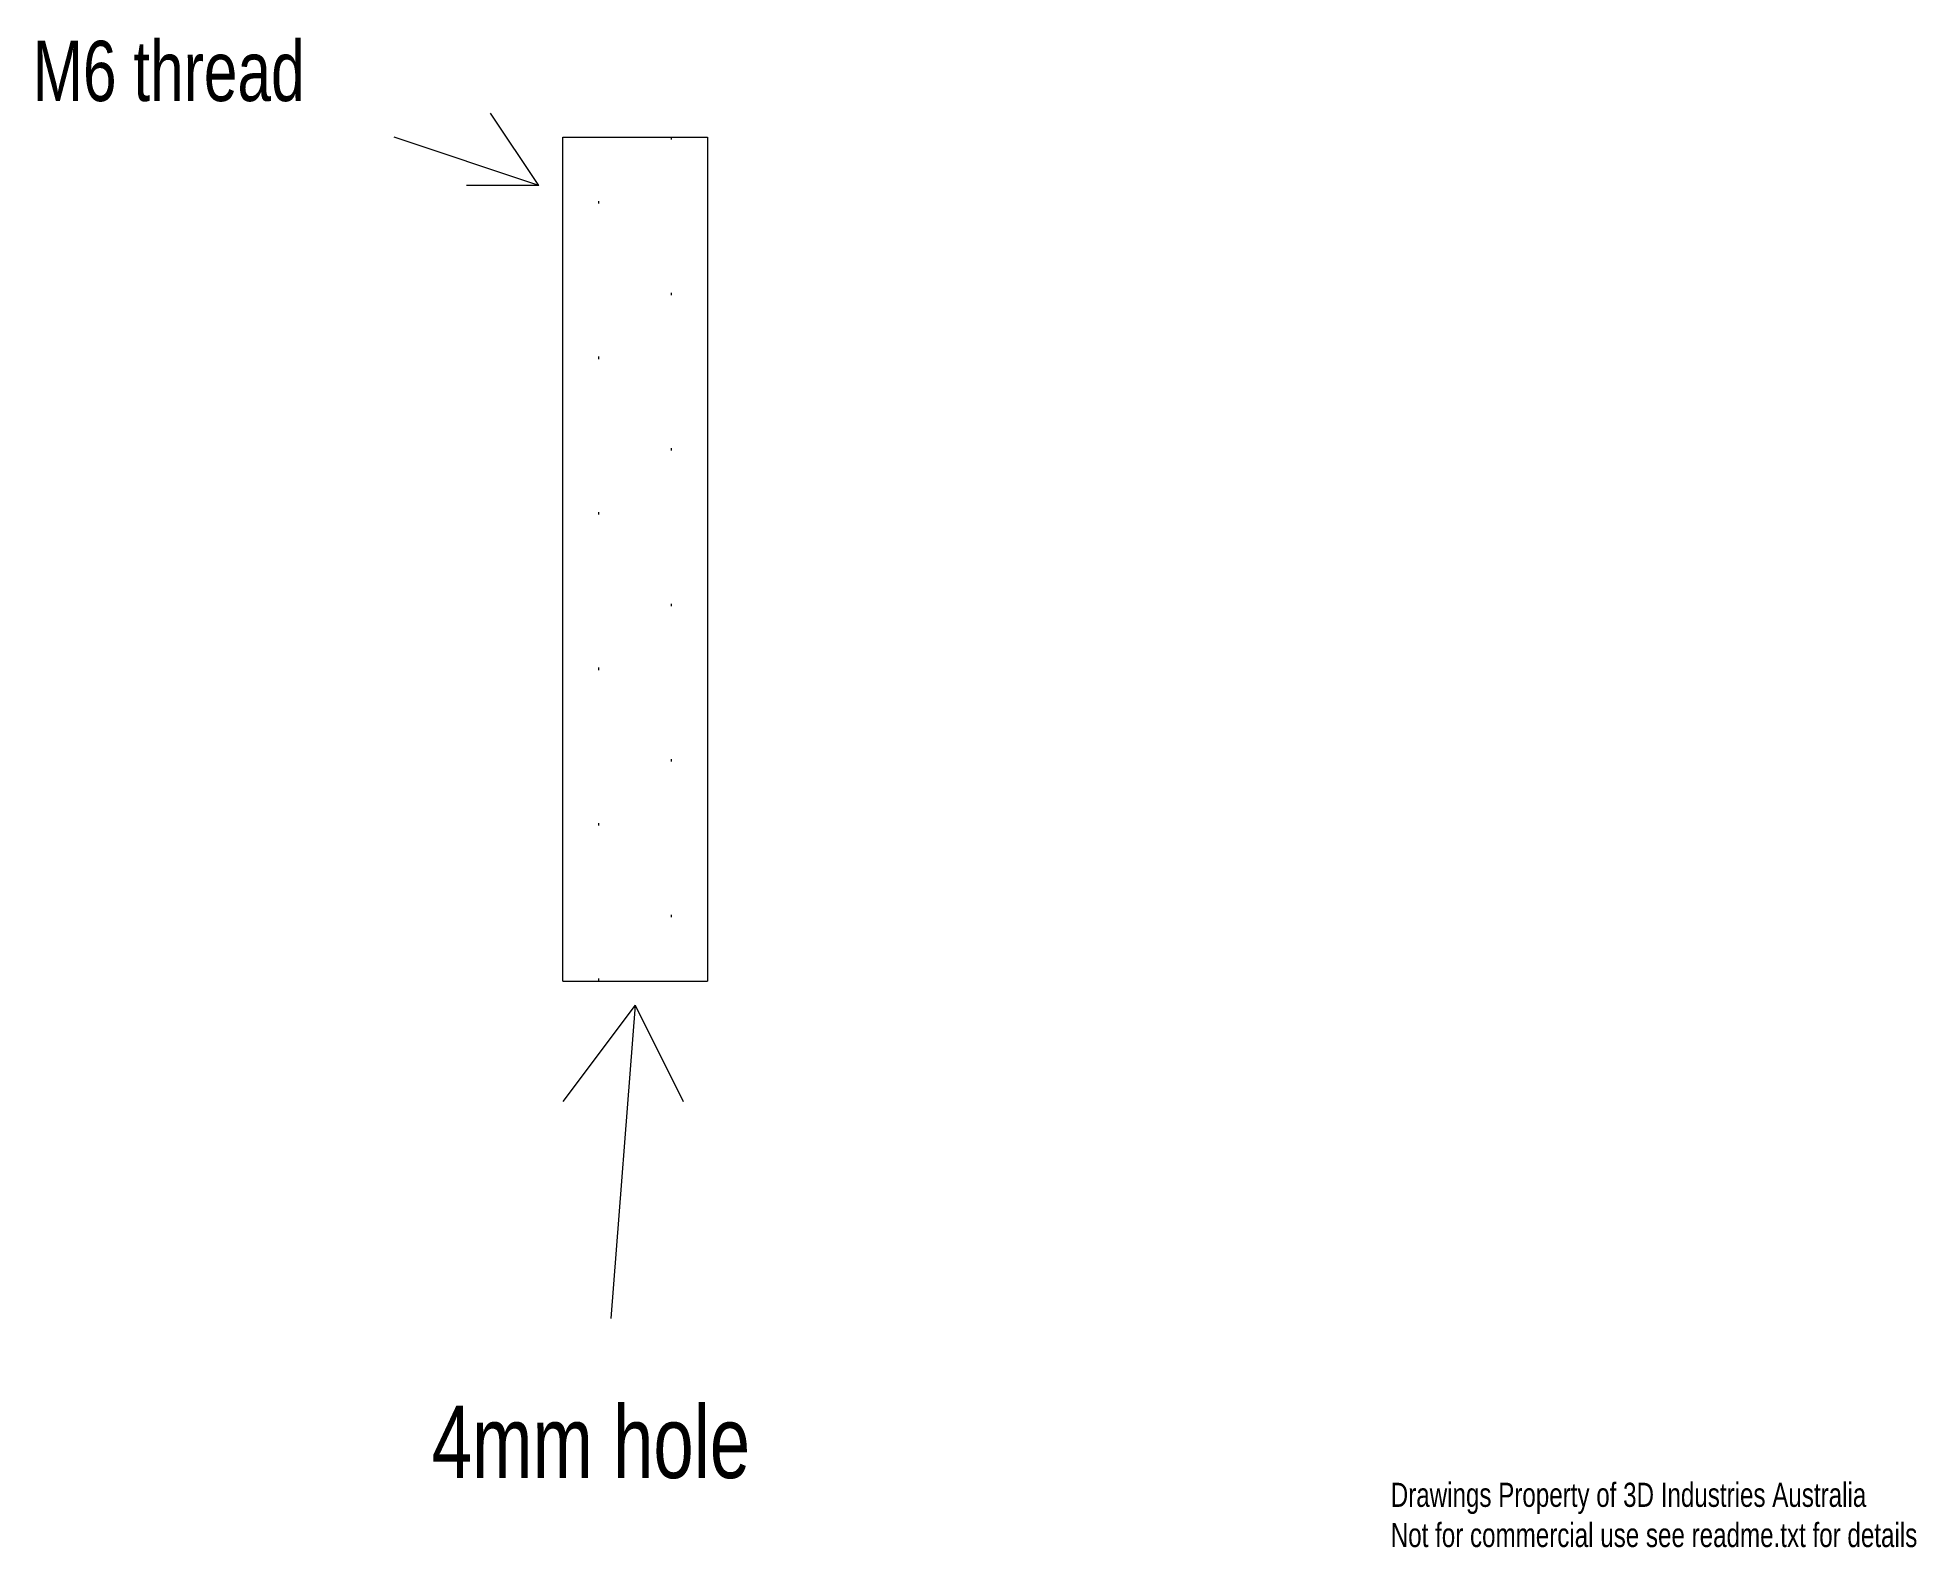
# Model space of a CAD drawing. Header units: millimetres. Extents: x -24.8 to 53.2, y -23.5 to 39.1.
import ezdxf

# ---------------------------------------------------------------- set-up
doc = ezdxf.new("R2010")
doc.units = ezdxf.units.MM
doc.linetypes.add('DOT', pattern=[6.35, 0, -6.35])
doc.layers.get('0').update_dxf_attribs({"linetype": 'CONTINUOUS', "lineweight": 0})
doc.styles.get("Standard").update_dxf_attribs({"font": 'txt', "width": 0.75})

msp = doc.modelspace()

# ---------------------------------------------------------------- linework, layer by layer
at = {"linetype": 'CONTINUOUS'}
for p, q in [((-4, 33), (-6, 36)), ((-4, 33), (-10, 35)), ((-3, 30), (-3, 35)), ((-3, 35), (3, 35)), ((3, 35), (3, 30)), ((-4, 33), (-7, 33)), ((-3, 5), (-3, 30)), ((3, 30), (3, 5)), ((-3, 0), (-3, 5)), ((3, 5), (3, 0)), ((-3, 0), (3, 0)), ((0, -1), (-3, -5)), ((0, -1), (-1, -14)), ((0, -1), (2, -5))]:
    msp.add_line(p, q, dxfattribs=at)
at = {"linetype": 'DOT'}
for p, q in [((-1.5, 0), (-1.5, 35)), ((1.5, 35), (1.5, 0))]:
    msp.add_line(p, q, dxfattribs=at)

# ---------------------------------------------------------------- texts
at = {"linetype": 'CONTINUOUS', "insert": (-25, 39), "char_height": 2.5, "width": 100, "attachment_point": 1}
msp.add_mtext('M6\\~thread', dxfattribs=at)
at = {"width": 100, "attachment_point": 1}
for s, insert, char_height in [('4mm\\~hole', (-8.436, -17.616), 3), ('Drawings\\~Property\\~of\\~3D\\~Industries\\~Australia\\PNot\\~for\\~commercial\\~use\\~see\\~readme.txt\\~for\\~details', (31.358, -20.81), 1)]:
    msp.add_mtext(s, dxfattribs=dict(at, insert=insert, char_height=char_height))

doc.saveas('drawing.dxf')
